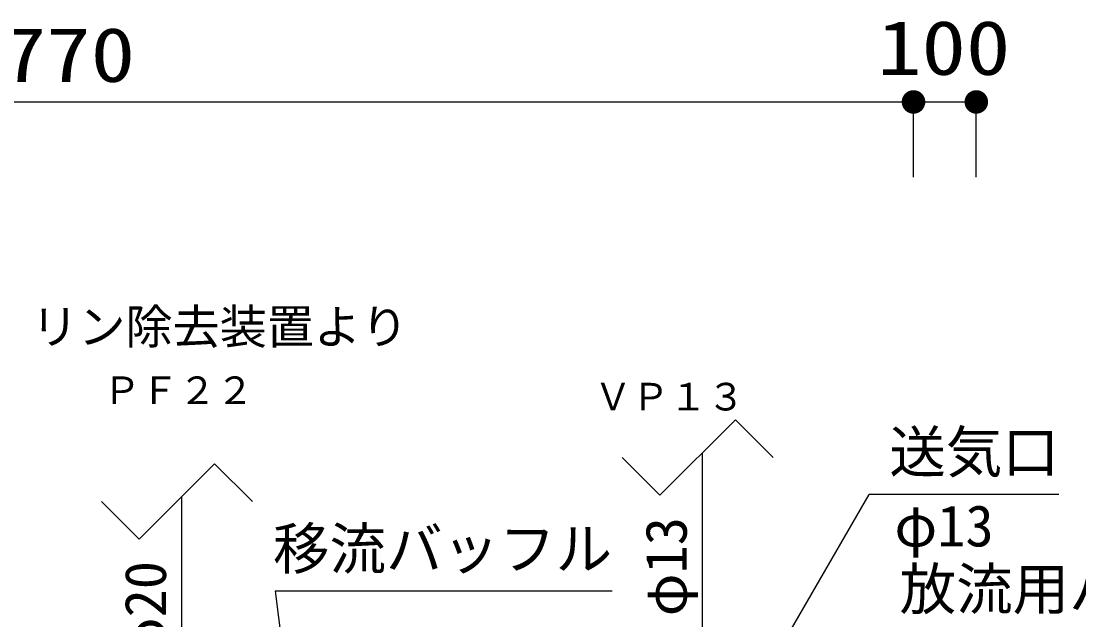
# Model space of a CAD drawing. Units: millimetres, scale not verified. Extents: x -8910 to 8910, y -6308 to 6308.
# Drawn here: x -4885 to -3201, y 1434 to 2388 of the extents above; entities that cross this region are included whole.
import ezdxf
from ezdxf.enums import TextEntityAlignment as Align

# ---------------------------------------------------------------- set-up
doc = ezdxf.new("R2010")
doc.units = ezdxf.units.MM
doc.header["$LTSCALE"] = 30
for name, color, linetype, lineweight in [('0-1_空気管', 3, 'Continuous', 25), ('0-8_07', 3, 'Continuous', 25), ('1-2_00クル-フ-6寸法', 132, 'Continuous', 25)]:
    doc.layers.add(name, color=color, linetype=linetype, lineweight=lineweight)
doc.styles.add('ＭＳ ゴシック', font='')
doc.styles.get('ＭＳ ゴシック').set_extended_font_data('MS Gothic')

msp = doc.modelspace()

# ---------------------------------------------------------------- linework, layer by layer
at = {"layer": '0-1_空気管'}
for p in [(-3799.68, 1175.05), (-3232.74, 1633.7)]:
    msp.add_line(p, (-3534.88, 1633.7), dxfattribs=at)
msp.add_lwpolyline([(-3943.93, 1479.57), (-4480.5, 1479.57), (-4418.8, 993.44)], dxfattribs=at)
at = {"layer": '0-8_07', "color": 7}
for p, q in [((-3747.79, 1752.56), (-3867.79, 1632.56)), ((-3687.79, 1692.56), (-3747.79, 1752.56)), ((-3867.79, 1632.56), (-3927.79, 1692.56)), ((-4576.79, 1682.56), (-4696.79, 1562.56)), ((-4516.79, 1622.56), (-4576.79, 1682.56)), ((-4696.79, 1562.56), (-4756.79, 1622.56))]:
    msp.add_line(p, q, dxfattribs=at)
at = {"layer": '0-8_07', "color": 6}
for p, q in [((-3800.21, 1175.36), (-3800.21, 1700.14)), ((-4629.21, 1081.05), (-4629.21, 1630.14))]:
    msp.add_line(p, q, dxfattribs=at)
at = {"layer": '1-2_00クル-フ-6寸法', "color": 4}
for p, q in [((-6234.23, 2258.96), (-3464.19, 2258.96)), ((-3464.19, 2138.96), (-3464.19, 2258.96)), ((-3464.19, 2138.96), (-3464.19, 2258.96)), ((-3464.19, 2258.96), (-3364.19, 2258.96)), ((-3364.19, 2138.96), (-3364.19, 2258.96))]:
    msp.add_line(p, q, dxfattribs=at)
at = {"layer": '1-2_00クル-フ-6寸法'}
for points in [[(-3464.19, 2258.96), (-3477.86, 2271.79), (-3476.14, 2273.4)], [(-3464.19, 2258.96), (-3477.86, 2271.79), (-3476.14, 2273.4)], [(-3464.19, 2258.96), (-3476.14, 2273.4), (-3474.24, 2274.79)], [(-3464.19, 2258.96), (-3476.14, 2273.4), (-3474.24, 2274.79)], [(-3464.19, 2258.96), (-3474.24, 2274.79), (-3472.17, 2275.92)], [(-3464.19, 2258.96), (-3474.24, 2274.79), (-3472.17, 2275.92)], [(-3464.19, 2258.96), (-3472.17, 2275.92), (-3469.98, 2276.79)], [(-3464.19, 2258.96), (-3472.17, 2275.92), (-3469.98, 2276.79)], [(-3464.19, 2258.96), (-3469.98, 2276.79), (-3467.7, 2277.37)], [(-3464.19, 2258.96), (-3469.98, 2276.79), (-3467.7, 2277.37)], [(-3464.19, 2258.96), (-3467.7, 2277.37), (-3465.37, 2277.67)], [(-3464.19, 2258.96), (-3467.7, 2277.37), (-3465.37, 2277.67)], [(-3464.19, 2258.96), (-3465.37, 2277.67), (-3463.01, 2277.67)], [(-3464.19, 2258.96), (-3465.37, 2277.67), (-3463.01, 2277.67)], [(-3464.19, 2258.96), (-3463.01, 2277.67), (-3460.68, 2277.37)], [(-3464.19, 2258.96), (-3463.01, 2277.67), (-3460.68, 2277.37)], [(-3464.19, 2258.96), (-3460.68, 2277.37), (-3458.4, 2276.79)], [(-3464.19, 2258.96), (-3460.68, 2277.37), (-3458.4, 2276.79)], [(-3464.19, 2258.96), (-3458.4, 2276.79), (-3456.21, 2275.92)], [(-3464.19, 2258.96), (-3458.4, 2276.79), (-3456.21, 2275.92)], [(-3464.19, 2258.96), (-3456.21, 2275.92), (-3454.14, 2274.79)], [(-3464.19, 2258.96), (-3456.21, 2275.92), (-3454.14, 2274.79)], [(-3464.19, 2258.96), (-3454.14, 2274.79), (-3452.24, 2273.4)], [(-3464.19, 2258.96), (-3454.14, 2274.79), (-3452.24, 2273.4)], [(-3464.19, 2258.96), (-3452.24, 2273.4), (-3450.52, 2271.79)], [(-3464.19, 2258.96), (-3452.24, 2273.4), (-3450.52, 2271.79)], [(-3364.19, 2258.96), (-3377.86, 2271.79), (-3376.14, 2273.4)], [(-3364.19, 2258.96), (-3376.14, 2273.4), (-3374.24, 2274.79)], [(-3364.19, 2258.96), (-3374.24, 2274.79), (-3372.17, 2275.92)], [(-3364.19, 2258.96), (-3372.17, 2275.92), (-3369.98, 2276.79)], [(-3364.19, 2258.96), (-3369.98, 2276.79), (-3367.7, 2277.37)], [(-3364.19, 2258.96), (-3367.7, 2277.37), (-3365.37, 2277.67)], [(-3364.19, 2258.96), (-3365.37, 2277.67), (-3363.01, 2277.67)], [(-3364.19, 2258.96), (-3363.01, 2277.67), (-3360.68, 2277.37)], [(-3364.19, 2258.96), (-3360.68, 2277.37), (-3358.4, 2276.79)], [(-3364.19, 2258.96), (-3358.4, 2276.79), (-3356.21, 2275.92)], [(-3364.19, 2258.96), (-3356.21, 2275.92), (-3354.14, 2274.79)], [(-3364.19, 2258.96), (-3354.14, 2274.79), (-3352.24, 2273.4)], [(-3364.19, 2258.96), (-3352.24, 2273.4), (-3350.52, 2271.79)], [(-3464.19, 2258.96), (-3482.94, 2258.96), (-3482.79, 2261.31)], [(-3464.19, 2258.96), (-3482.94, 2258.96), (-3482.79, 2261.31)], [(-3464.19, 2258.96), (-3482.79, 2256.61), (-3482.94, 2258.96)], [(-3464.19, 2258.96), (-3482.79, 2256.61), (-3482.94, 2258.96)], [(-3464.19, 2258.96), (-3482.79, 2261.31), (-3482.35, 2263.62)], [(-3464.19, 2258.96), (-3482.79, 2261.31), (-3482.35, 2263.62)], [(-3464.19, 2258.96), (-3482.35, 2254.29), (-3482.79, 2256.61)], [(-3464.19, 2258.96), (-3482.35, 2254.29), (-3482.79, 2256.61)], [(-3464.19, 2258.96), (-3482.35, 2263.62), (-3481.62, 2265.86)], [(-3464.19, 2258.96), (-3482.35, 2263.62), (-3481.62, 2265.86)], [(-3464.19, 2258.96), (-3481.62, 2252.05), (-3482.35, 2254.29)], [(-3464.19, 2258.96), (-3481.62, 2252.05), (-3482.35, 2254.29)], [(-3464.19, 2258.96), (-3481.62, 2265.86), (-3480.62, 2267.99)], [(-3464.19, 2258.96), (-3481.62, 2265.86), (-3480.62, 2267.99)], [(-3464.19, 2258.96), (-3480.62, 2249.92), (-3481.62, 2252.05)], [(-3464.19, 2258.96), (-3480.62, 2249.92), (-3481.62, 2252.05)], [(-3464.19, 2258.96), (-3480.62, 2267.99), (-3479.36, 2269.98)], [(-3464.19, 2258.96), (-3480.62, 2267.99), (-3479.36, 2269.98)], [(-3464.19, 2258.96), (-3479.36, 2247.93), (-3480.62, 2249.92)], [(-3464.19, 2258.96), (-3479.36, 2247.93), (-3480.62, 2249.92)], [(-3464.19, 2258.96), (-3479.36, 2269.98), (-3477.86, 2271.79)], [(-3464.19, 2258.96), (-3479.36, 2269.98), (-3477.86, 2271.79)], [(-3464.19, 2258.96), (-3477.86, 2246.12), (-3479.36, 2247.93)], [(-3464.19, 2258.96), (-3477.86, 2246.12), (-3479.36, 2247.93)], [(-3464.19, 2258.96), (-3476.14, 2244.51), (-3477.86, 2246.12)], [(-3464.19, 2258.96), (-3476.14, 2244.51), (-3477.86, 2246.12)], [(-3464.19, 2258.96), (-3474.24, 2243.12), (-3476.14, 2244.51)], [(-3464.19, 2258.96), (-3474.24, 2243.12), (-3476.14, 2244.51)], [(-3464.19, 2258.96), (-3472.17, 2241.99), (-3474.24, 2243.12)], [(-3464.19, 2258.96), (-3472.17, 2241.99), (-3474.24, 2243.12)], [(-3464.19, 2258.96), (-3469.98, 2241.12), (-3472.17, 2241.99)], [(-3464.19, 2258.96), (-3469.98, 2241.12), (-3472.17, 2241.99)], [(-3464.19, 2258.96), (-3467.7, 2240.54), (-3469.98, 2241.12)], [(-3464.19, 2258.96), (-3467.7, 2240.54), (-3469.98, 2241.12)], [(-3464.19, 2258.96), (-3465.37, 2240.24), (-3467.7, 2240.54)], [(-3464.19, 2258.96), (-3465.37, 2240.24), (-3467.7, 2240.54)], [(-3464.19, 2258.96), (-3463.01, 2240.24), (-3465.37, 2240.24)], [(-3464.19, 2258.96), (-3463.01, 2240.24), (-3465.37, 2240.24)], [(-3464.19, 2258.96), (-3450.52, 2271.79), (-3449.02, 2269.98)], [(-3464.19, 2258.96), (-3450.52, 2271.79), (-3449.02, 2269.98)], [(-3464.19, 2258.96), (-3449.02, 2269.98), (-3447.76, 2267.99)], [(-3464.19, 2258.96), (-3449.02, 2269.98), (-3447.76, 2267.99)], [(-3464.19, 2258.96), (-3447.76, 2267.99), (-3446.76, 2265.86)], [(-3464.19, 2258.96), (-3447.76, 2267.99), (-3446.76, 2265.86)], [(-3464.19, 2258.96), (-3446.76, 2265.86), (-3446.03, 2263.62)], [(-3464.19, 2258.96), (-3446.76, 2265.86), (-3446.03, 2263.62)], [(-3464.19, 2258.96), (-3446.03, 2263.62), (-3445.59, 2261.31)], [(-3464.19, 2258.96), (-3446.03, 2263.62), (-3445.59, 2261.31)], [(-3464.19, 2258.96), (-3445.59, 2261.31), (-3445.44, 2258.96)], [(-3464.19, 2258.96), (-3445.59, 2261.31), (-3445.44, 2258.96)], [(-3464.19, 2258.96), (-3460.68, 2240.54), (-3463.01, 2240.24)], [(-3464.19, 2258.96), (-3458.4, 2241.12), (-3460.68, 2240.54)], [(-3464.19, 2258.96), (-3456.21, 2241.99), (-3458.4, 2241.12)], [(-3464.19, 2258.96), (-3454.14, 2243.12), (-3456.21, 2241.99)], [(-3464.19, 2258.96), (-3452.24, 2244.51), (-3454.14, 2243.12)], [(-3464.19, 2258.96), (-3450.52, 2246.12), (-3452.24, 2244.51)], [(-3464.19, 2258.96), (-3449.02, 2247.93), (-3450.52, 2246.12)], [(-3464.19, 2258.96), (-3447.76, 2249.92), (-3449.02, 2247.93)], [(-3464.19, 2258.96), (-3446.76, 2252.05), (-3447.76, 2249.92)], [(-3464.19, 2258.96), (-3446.03, 2254.29), (-3446.76, 2252.05)], [(-3464.19, 2258.96), (-3445.59, 2256.61), (-3446.03, 2254.29)], [(-3464.19, 2258.96), (-3445.44, 2258.96), (-3445.59, 2256.61)], [(-3464.19, 2258.96), (-3460.68, 2240.54), (-3463.01, 2240.24)], [(-3464.19, 2258.96), (-3458.4, 2241.12), (-3460.68, 2240.54)], [(-3464.19, 2258.96), (-3456.21, 2241.99), (-3458.4, 2241.12)], [(-3464.19, 2258.96), (-3454.14, 2243.12), (-3456.21, 2241.99)], [(-3464.19, 2258.96), (-3452.24, 2244.51), (-3454.14, 2243.12)], [(-3464.19, 2258.96), (-3450.52, 2246.12), (-3452.24, 2244.51)], [(-3464.19, 2258.96), (-3449.02, 2247.93), (-3450.52, 2246.12)], [(-3464.19, 2258.96), (-3447.76, 2249.92), (-3449.02, 2247.93)], [(-3464.19, 2258.96), (-3446.76, 2252.05), (-3447.76, 2249.92)], [(-3464.19, 2258.96), (-3446.03, 2254.29), (-3446.76, 2252.05)], [(-3464.19, 2258.96), (-3445.59, 2256.61), (-3446.03, 2254.29)], [(-3464.19, 2258.96), (-3445.44, 2258.96), (-3445.59, 2256.61)], [(-3364.19, 2258.96), (-3382.94, 2258.96), (-3382.79, 2261.31)], [(-3364.19, 2258.96), (-3382.79, 2256.61), (-3382.94, 2258.96)], [(-3364.19, 2258.96), (-3382.79, 2261.31), (-3382.35, 2263.62)], [(-3364.19, 2258.96), (-3382.35, 2254.29), (-3382.79, 2256.61)], [(-3364.19, 2258.96), (-3382.35, 2263.62), (-3381.62, 2265.86)], [(-3364.19, 2258.96), (-3381.62, 2252.05), (-3382.35, 2254.29)], [(-3364.19, 2258.96), (-3381.62, 2265.86), (-3380.62, 2267.99)], [(-3364.19, 2258.96), (-3380.62, 2249.92), (-3381.62, 2252.05)], [(-3364.19, 2258.96), (-3380.62, 2267.99), (-3379.36, 2269.98)], [(-3364.19, 2258.96), (-3379.36, 2247.93), (-3380.62, 2249.92)], [(-3364.19, 2258.96), (-3379.36, 2269.98), (-3377.86, 2271.79)], [(-3364.19, 2258.96), (-3377.86, 2246.12), (-3379.36, 2247.93)], [(-3364.19, 2258.96), (-3376.14, 2244.51), (-3377.86, 2246.12)], [(-3364.19, 2258.96), (-3374.24, 2243.12), (-3376.14, 2244.51)], [(-3364.19, 2258.96), (-3372.17, 2241.99), (-3374.24, 2243.12)], [(-3364.19, 2258.96), (-3369.98, 2241.12), (-3372.17, 2241.99)], [(-3364.19, 2258.96), (-3367.7, 2240.54), (-3369.98, 2241.12)], [(-3364.19, 2258.96), (-3365.37, 2240.24), (-3367.7, 2240.54)], [(-3364.19, 2258.96), (-3363.01, 2240.24), (-3365.37, 2240.24)], [(-3364.19, 2258.96), (-3350.52, 2271.79), (-3349.02, 2269.98)], [(-3364.19, 2258.96), (-3349.02, 2269.98), (-3347.76, 2267.99)], [(-3364.19, 2258.96), (-3347.76, 2267.99), (-3346.76, 2265.86)], [(-3364.19, 2258.96), (-3346.76, 2265.86), (-3346.03, 2263.62)], [(-3364.19, 2258.96), (-3346.03, 2263.62), (-3345.59, 2261.31)], [(-3364.19, 2258.96), (-3345.59, 2261.31), (-3345.44, 2258.96)], [(-3364.19, 2258.96), (-3360.68, 2240.54), (-3363.01, 2240.24)], [(-3364.19, 2258.96), (-3358.4, 2241.12), (-3360.68, 2240.54)], [(-3364.19, 2258.96), (-3356.21, 2241.99), (-3358.4, 2241.12)], [(-3364.19, 2258.96), (-3354.14, 2243.12), (-3356.21, 2241.99)], [(-3364.19, 2258.96), (-3352.24, 2244.51), (-3354.14, 2243.12)], [(-3364.19, 2258.96), (-3350.52, 2246.12), (-3352.24, 2244.51)], [(-3364.19, 2258.96), (-3349.02, 2247.93), (-3350.52, 2246.12)], [(-3364.19, 2258.96), (-3347.76, 2249.92), (-3349.02, 2247.93)], [(-3364.19, 2258.96), (-3346.76, 2252.05), (-3347.76, 2249.92)], [(-3364.19, 2258.96), (-3346.03, 2254.29), (-3346.76, 2252.05)], [(-3364.19, 2258.96), (-3345.59, 2256.61), (-3346.03, 2254.29)], [(-3364.19, 2258.96), (-3345.44, 2258.96), (-3345.59, 2256.61)]]:
    msp.add_solid(points, dxfattribs=at)

# ---------------------------------------------------------------- texts
at = {"layer": '0-1_空気管', "color": 4, "style": 'ＭＳ ゴシック'}
for s, height, p in [('ＰＦ２２', 43.99, (-4754.35, 1764.51)), ('ＶＰ１３', 43.99, (-3972.77, 1754.27)), ('送気口', 65.98, (-3502.74, 1648.7)), ('φ13', 65.98, (-3494.6, 1531.06)), ('移流バッフル', 65.98, (-4483.93, 1494.57)), ('放流用バルブ', 65.98, (-3486.32, 1430.47))]:
    msp.add_text(s, height=height, dxfattribs=at).set_placement(p, align=Align.BOTTOM_LEFT)
for s, p in [('φ13', (-3805.37, 1439.68)), ('φ20', (-4634.37, 1369.68))]:
    msp.add_text(s, height=65.98, rotation=90, dxfattribs=at).set_placement(p, align=Align.BOTTOM_LEFT)
at = {"layer": '0-8_07', "color": 4, "style": 'ＭＳ ゴシック'}
msp.add_text('リン除去装置より', height=54.99, dxfattribs=at).set_placement((-4868.79, 1857.09), align=Align.BOTTOM_LEFT)
at = {"layer": '1-2_00クル-フ-6寸法', "color": 3, "style": 'ＭＳ ゴシック', "width": 1.2}
for s, p in [('2770', (-4986.35, 2264.8)), ('100', (-3522.19, 2276.05))]:
    msp.add_text(s, height=86.66, dxfattribs=at).set_placement(p, align=Align.BOTTOM_LEFT)

doc.saveas('drawing.dxf')
